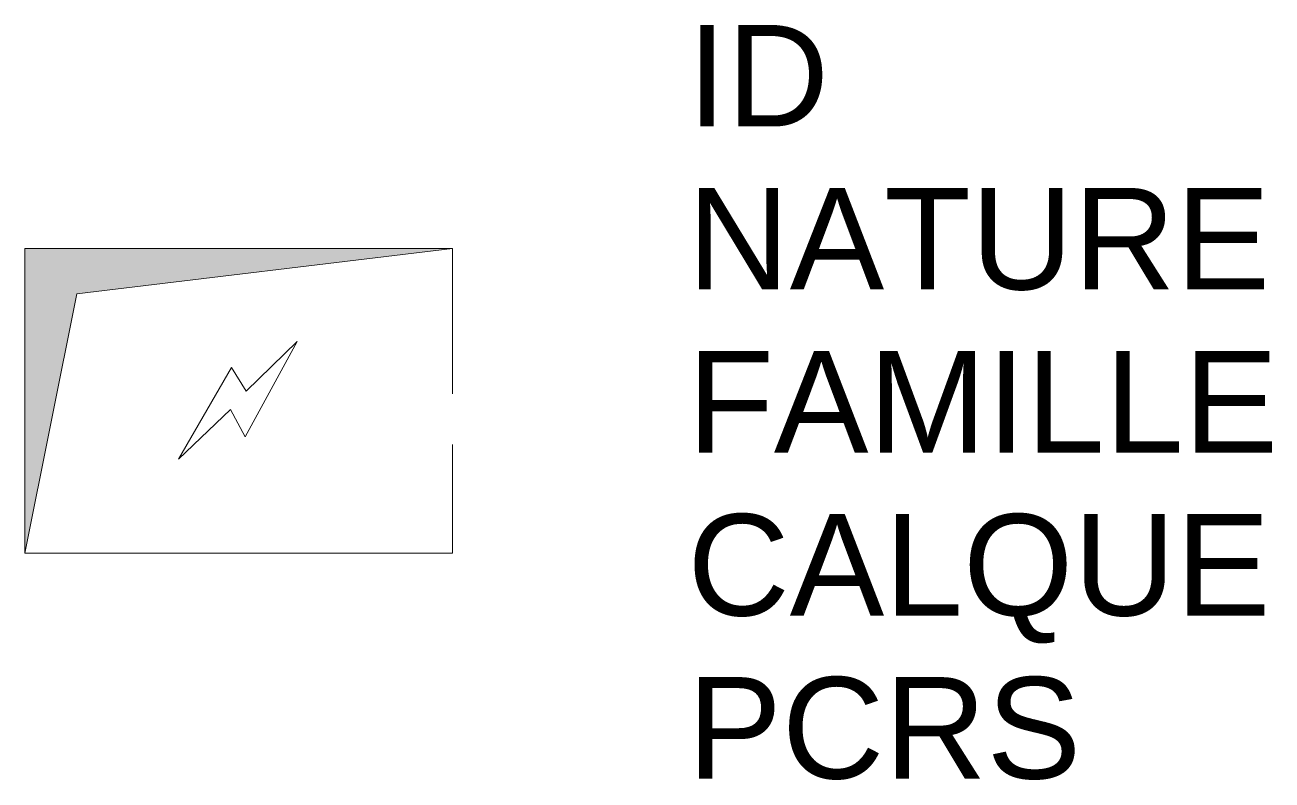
# Model space of a CAD drawing. Header units: metres. Extents: x 3079.63 to 3082.09, y 1840.81 to 1842.3.
import ezdxf

# ---------------------------------------------------------------- set-up
doc = ezdxf.new("R2010")
doc.units = ezdxf.units.M
doc.linetypes.add('Socle_Continu', pattern=[2.5, 2.5, 0])
doc.layers.add('ELECT_SCS', color=1, linetype='Socle_Continu', lineweight=13)
doc.styles.get("Standard").update_dxf_attribs({"font": 'arial.ttf'})

msp = doc.modelspace()

# ---------------------------------------------------------------- hatches: boundary and pattern name
at = {"layer": 'ELECT_SCS', "linetype": 'Socle_Continu'}
msp.add_hatch(color=256, dxfattribs=at).paths.add_polyline_path([(3079.6277, 1841.2595), (3079.6277, 1841.8595), (3080.4707, 1841.8595), (3079.73, 1841.7705)])

# ---------------------------------------------------------------- linework, layer by layer
at = {"layer": 'ELECT_SCS', "linetype": 'Socle_Continu', "flags": 128}
msp.add_lwpolyline([(3080.4707, 1841.8595), (3079.6277, 1841.8595), (3079.6277, 1841.2595), (3080.4707, 1841.2595)], close=True, dxfattribs=at)
at = {"layer": 'ELECT_SCS', "linetype": 'Socle_Continu'}
msp.add_lwpolyline([(3079.6277, 1841.2595), (3079.6277, 1841.8595), (3080.4707, 1841.8595), (3079.73, 1841.7705)], close=True, dxfattribs=at)
at = {"layer": 'ELECT_SCS', "linetype": 'Socle_Continu', "flags": 128}
msp.add_lwpolyline([(3079.9303, 1841.4443), (3080.035, 1841.6252), (3080.064, 1841.5786), (3080.1643, 1841.6763), (3080.0615, 1841.4884), (3080.0331, 1841.5426), (3079.9303, 1841.4443)], dxfattribs=at)

# ---------------------------------------------------------------- texts
at = {"layer": 'ELECT_SCS', "linetype": 'Socle_Continu', "flags": 9}
for tag, p, s in [('ID', (3080.9332, 1842.1002), 'FP_0405'), ('NATURE', (3080.9332, 1841.7789), 'Armoire électrique'), ('FAMILLE', (3080.9332, 1841.4576), 'Electricité'), ('CALQUE', (3080.9332, 1841.1363), 'ELECT_SCS'), ('PCRS', (3080.9332, 1840.8151), 'AffleurantSymbole')]:
    msp.add_attdef(tag, p, s, height=0.2, dxfattribs=at)

doc.saveas('drawing.dxf')
